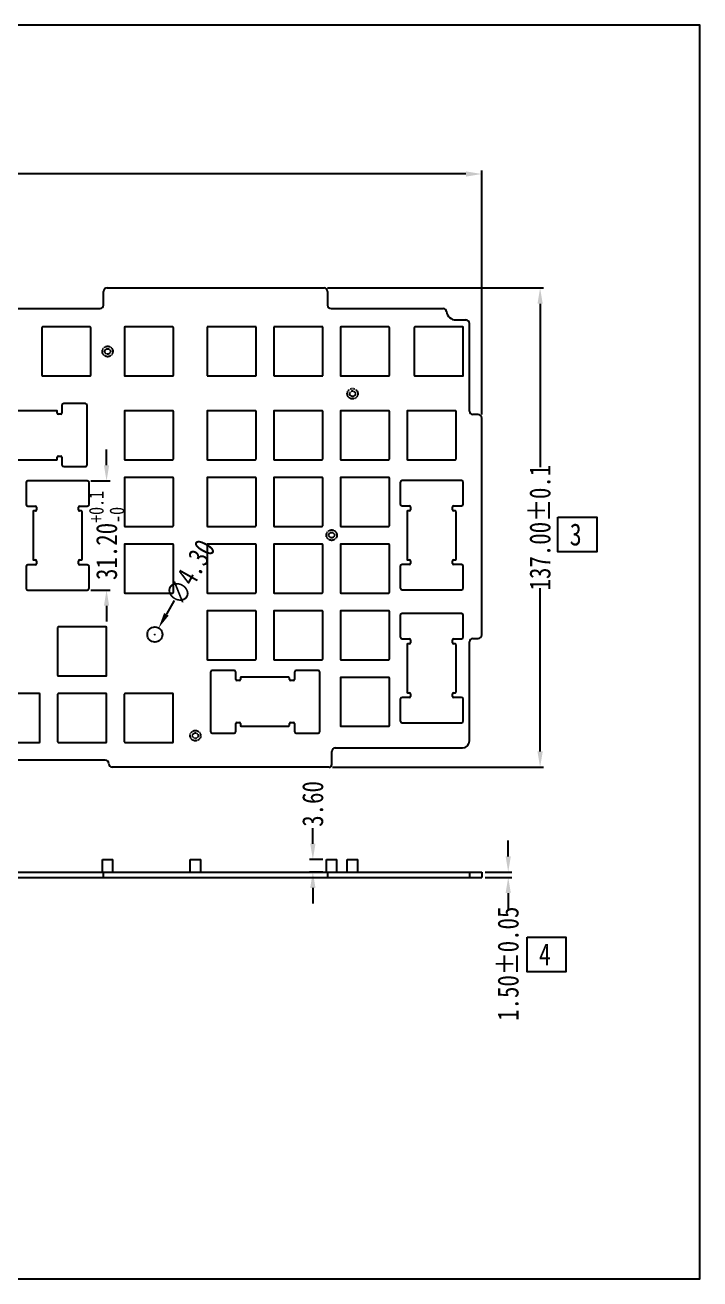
# Model space of a CAD drawing. Header units: inches. Extents: x 1475 to 2567, y -36 to 325.
# Drawn here: x 2374.7 to 2567.5, y -35.6 to 322.8 of the extents above; entities that cross this region are included whole.
import ezdxf

# ---------------------------------------------------------------- set-up
doc = ezdxf.new("R2010")
doc.units = ezdxf.units.IN
doc.header["$LTSCALE"] = 0.909449
doc.header["$MEASUREMENT"] = 0
doc.header["$PDMODE"] = 3
doc.header["$PDSIZE"] = 0.3125
doc.linetypes.add('HIDDEN', pattern=[0.2, 0.1, -0.1])
doc.linetypes.add('PHANTOM', pattern=[0.8, 0.45, -0.05, 0.1, -0.05, 0.1, -0.05])
doc.layers.get('0').update_dxf_attribs({"linetype": 'CONTINUOUS'})
doc.layers.get('Defpoints').update_dxf_attribs({"linetype": 'CONTINUOUS'})
doc.layers.add('DEFAULT_2', color=8, linetype='HIDDEN')
doc.layers.add('DEFAULT_3', color=7, linetype='PHANTOM')
doc.styles.get("Standard").update_dxf_attribs({"font": 'txt', "width": 0.8})
doc.dimstyles.get("Standard").update_dxf_attribs({"dimtxt": 6, "dimasz": 4.5, "dimexe": 1, "dimexo": 1, "dimgap": 0.09, "dimtad": 0, "dimzin": 1, "dimdsep": 46, "dimtxsty": 'STANDARD', "dimcen": 0.09, "dimclrd": 5, "dimclre": 5, "dimclrt": 1, "dimadec": 0, "dimazin": 0, "dimtp": 0.01, "dimtm": 0.01, "dimtfac": 1, "dimtofl": 0, "dimtmove": 0, "dimatfit": 3, "dimfxl": 1, "dimtolj": 1, "dimtzin": 4, "dimarcsym": 0})

# ---------------------------------------------------------------- blocks, each defined once
blk = doc.blocks.new('*D11')
at = {"layer": 'DEFAULT_3', "color": 3, "linetype": 'ByBlock', "lineweight": -2}
for p, q in [((2106.09, 211.45), (2106.09, 281.21)), ((2110.59, 280.21), (2287.11, 280.21)), ((2500.62, 280.21), (2324.09, 280.21)), ((2505.12, 211.45), (2505.12, 281.21))]:
    blk.add_line(p, q, dxfattribs=at)
at = {"layer": 'DEFAULT_3', "color": 3, "linetype": 'ByBlock'}
for points in [[(2110.59, 280.96), (2110.59, 279.46), (2106.09, 280.21)], [(2500.62, 280.96), (2500.62, 279.46), (2505.12, 280.21)]]:
    blk.add_solid(points, dxfattribs=at)
at = {"layer": 'Defpoints', "color": 0, "linetype": 'ByBlock'}
for p in [(2505.12, 280.21), (2106.09, 210.45), (2505.12, 210.45)]:
    blk.add_point(p, dxfattribs=at)
at = {"layer": 'DEFAULT_3', "color": 3, "linetype": 'ByBlock', "insert": (2305.6, 280.21), "char_height": 6, "attachment_point": 5}
blk.add_mtext('\\A1;399.03%%P0.1', dxfattribs=at)
blk = doc.blocks.new('*D12')
at = {"layer": 'DEFAULT_3', "color": 3, "linetype": 'ByBlock', "lineweight": -2}
for p, q in [((2397.96, 196.97), (2397.96, 201.47)), ((2393.46, 192.47), (2398.96, 192.47)), ((2393.46, 161.27), (2398.96, 161.27)), ((2397.96, 156.77), (2397.96, 152.27))]:
    blk.add_line(p, q, dxfattribs=at)
at = {"layer": 'DEFAULT_3', "color": 3, "linetype": 'ByBlock'}
for points in [[(2397.21, 196.97), (2398.71, 196.97), (2397.96, 192.47)], [(2397.21, 156.77), (2398.71, 156.77), (2397.96, 161.27)]]:
    blk.add_solid(points, dxfattribs=at)
at = {"layer": 'Defpoints', "color": 0, "linetype": 'ByBlock'}
for p in [(2392.46, 192.47), (2397.96, 192.47), (2392.46, 161.27)]:
    blk.add_point(p, dxfattribs=at)
at = {"layer": 'DEFAULT_3', "color": 3, "linetype": 'ByBlock', "insert": (2397.96, 176.88), "char_height": 6, "attachment_point": 5, "rotation": 90}
blk.add_mtext('\\A1;31.20{\\H0.7x;\\S+0.1^ -0;}', dxfattribs=at)
blk = doc.blocks.new('*D13')
at = {"layer": 'DEFAULT_3', "color": 3, "linetype": 'ByBlock', "lineweight": -2}
for p, q in [((2417.28, 158.27), (2415.05, 154.36)), ((2411.68, 148.57), (2411.86, 148.57)), ((2411.77, 148.48), (2411.77, 148.66))]:
    blk.add_line(p, q, dxfattribs=at)
at = {"layer": 'DEFAULT_3', "color": 3, "linetype": 'ByBlock'}
blk.add_solid([(2414.4, 154.73), (2415.71, 153.99), (2412.83, 150.44)], dxfattribs=at)
at = {"layer": 'Defpoints', "color": 0, "linetype": 'ByBlock'}
for p in [(2412.83, 150.44), (2410.71, 146.71)]:
    blk.add_point(p, dxfattribs=at)
at = {"layer": 'DEFAULT_3', "color": 3, "linetype": 'ByBlock', "insert": (2421.87, 166.35), "char_height": 6, "attachment_point": 5, "rotation": 60.3942}
blk.add_mtext('\\A1;∅4.30', dxfattribs=at)
blk = doc.blocks.new('*D14')
at = {"layer": 'DEFAULT_3', "color": 3, "linetype": 'ByBlock', "lineweight": -2}
for p, q in [((2461.1, 247.63), (2522.81, 247.63)), ((2521.81, 243.13), (2521.81, 196.42)), ((2521.81, 115.13), (2521.81, 161.84)), ((2462.55, 110.63), (2522.81, 110.63))]:
    blk.add_line(p, q, dxfattribs=at)
at = {"layer": 'DEFAULT_3', "color": 3, "linetype": 'ByBlock'}
for points in [[(2521.06, 243.13), (2522.56, 243.13), (2521.81, 247.63)], [(2521.06, 115.13), (2522.56, 115.13), (2521.81, 110.63)]]:
    blk.add_solid(points, dxfattribs=at)
at = {"layer": 'Defpoints', "color": 0, "linetype": 'ByBlock'}
for p in [(2460.1, 247.63), (2521.81, 247.63), (2461.55, 110.63)]:
    blk.add_point(p, dxfattribs=at)
at = {"layer": 'DEFAULT_3', "color": 3, "linetype": 'ByBlock', "insert": (2521.81, 179.13), "char_height": 6, "attachment_point": 5, "rotation": 90}
blk.add_mtext('\\A1;137.00%%P0.1', dxfattribs=at)
blk = doc.blocks.new('*D9')
at = {"layer": 'DEFAULT_3', "color": 3, "linetype": 'ByBlock', "lineweight": -2}
for p, q in [((2512.7, 85.15), (2512.7, 89.65)), ((2506.12, 80.65), (2513.7, 80.65)), ((2506.12, 79.15), (2513.7, 79.15)), ((2512.7, 74.65), (2512.7, 70.15))]:
    blk.add_line(p, q, dxfattribs=at)
at = {"layer": 'DEFAULT_3', "color": 3, "linetype": 'ByBlock'}
for points in [[(2511.95, 85.15), (2513.45, 85.15), (2512.7, 80.65)], [(2511.95, 74.65), (2513.45, 74.65), (2512.7, 79.15)]]:
    blk.add_solid(points, dxfattribs=at)
at = {"layer": 'Defpoints', "color": 0, "linetype": 'ByBlock'}
for p in [(2505.12, 80.65), (2505.12, 79.15), (2512.7, 79.15)]:
    blk.add_point(p, dxfattribs=at)
at = {"layer": 'DEFAULT_3', "color": 3, "linetype": 'ByBlock', "insert": (2512.7, 54.46), "char_height": 6, "attachment_point": 5, "rotation": 90}
blk.add_mtext('\\A1;1.50%%P0.05', dxfattribs=at)
blk = doc.blocks.new('*D10')
at = {"layer": 'DEFAULT_3', "color": 3, "linetype": 'ByBlock', "lineweight": -2}
for p, q in [((2456.89, 88.75), (2456.89, 93.25)), ((2459.77, 84.25), (2455.89, 84.25)), ((2459.77, 80.65), (2455.89, 80.65)), ((2456.89, 76.15), (2456.89, 71.65))]:
    blk.add_line(p, q, dxfattribs=at)
at = {"layer": 'DEFAULT_3', "color": 3, "linetype": 'ByBlock'}
for points in [[(2456.14, 88.75), (2457.64, 88.75), (2456.89, 84.25)], [(2456.14, 76.15), (2457.64, 76.15), (2456.89, 80.65)]]:
    blk.add_solid(points, dxfattribs=at)
at = {"layer": 'Defpoints', "color": 0, "linetype": 'ByBlock'}
for p in [(2456.89, 84.25), (2460.77, 84.25), (2460.77, 80.65)]:
    blk.add_point(p, dxfattribs=at)
at = {"layer": 'DEFAULT_3', "color": 3, "linetype": 'ByBlock', "insert": (2456.89, 100.14), "char_height": 6, "attachment_point": 5, "rotation": 90}
blk.add_mtext('\\A1;3.60', dxfattribs=at)

msp = doc.modelspace()

# ---------------------------------------------------------------- linework, layer by layer
at = {"color": 7, "linetype": 'Continuous'}
for p, q in [((2398.102, 247.626), (2460.102, 247.626)), ((2397.102, 242.756), (2397.102, 246.626)), ((2461.102, 246.626), (2461.102, 242.756)), ((2230.534, 241.756), (2396.102, 241.756)), ((2462.102, 241.756), (2494.092, 241.756)), ((2497.768, 238.474), (2500.619, 238.474)), ((2501.619, 212.446), (2501.619, 237.474)), ((2379.469, 236.274), (2379.469, 222.674)), ((2393.269, 236.474), (2379.669, 236.474)), ((2393.469, 222.674), (2393.469, 236.274)), ((2403.069, 236.274), (2403.069, 222.674)), ((2416.869, 236.474), (2403.269, 236.474)), ((2417.069, 222.674), (2417.069, 236.274)), ((2440.669, 236.474), (2426.669, 236.474)), ((2426.669, 236.474), (2426.669, 222.474)), ((2440.669, 222.474), (2440.669, 236.474)), ((2459.719, 236.474), (2445.719, 236.474)), ((2445.719, 236.474), (2445.719, 222.474)), ((2459.719, 222.474), (2459.719, 236.474)), ((2464.769, 236.274), (2464.769, 222.674)), ((2478.569, 236.474), (2464.969, 236.474)), ((2478.769, 222.674), (2478.769, 236.274)), ((2485.869, 236.274), (2485.869, 222.674)), ((2499.669, 236.474), (2486.069, 236.474)), ((2499.869, 222.674), (2499.869, 236.274)), ((2379.669, 222.474), (2393.269, 222.474)), ((2403.269, 222.474), (2416.869, 222.474)), ((2426.669, 222.474), (2440.669, 222.474)), ((2445.719, 222.474), (2459.719, 222.474)), ((2464.969, 222.474), (2478.569, 222.474)), ((2486.069, 222.474), (2499.669, 222.474)), ((2383.689, 212.524), (2370.089, 212.524)), ((2383.889, 211.824), (2383.889, 212.324)), ((2384.911, 211.524), (2384.189, 211.524)), ((2385.211, 214.083), (2385.211, 211.824)), ((2391.911, 214.583), (2385.711, 214.583)), ((2392.411, 197.083), (2392.411, 214.083)), ((2403.069, 212.324), (2403.069, 198.724)), ((2416.869, 212.524), (2403.269, 212.524)), ((2417.069, 198.724), (2417.069, 212.324)), ((2426.669, 212.324), (2426.669, 198.724)), ((2440.469, 212.524), (2426.869, 212.524)), ((2440.669, 198.724), (2440.669, 212.324)), ((2445.719, 212.324), (2445.719, 198.724)), ((2459.519, 212.524), (2445.919, 212.524)), ((2459.719, 198.724), (2459.719, 212.324)), ((2464.769, 212.324), (2464.769, 198.724)), ((2478.569, 212.524), (2464.969, 212.524)), ((2478.769, 198.724), (2478.769, 212.324)), ((2483.819, 212.324), (2483.819, 198.724)), ((2497.619, 212.524), (2484.019, 212.524)), ((2497.819, 198.724), (2497.819, 212.324)), ((2504.119, 211.446), (2502.619, 211.446)), ((2505.119, 148.446), (2505.119, 210.446)), ((2370.089, 198.524), (2383.689, 198.524)), ((2383.889, 198.724), (2383.889, 199.224)), ((2384.189, 199.524), (2384.911, 199.524)), ((2385.211, 199.224), (2385.211, 197.083)), ((2403.269, 198.524), (2416.869, 198.524)), ((2426.869, 198.524), (2440.469, 198.524)), ((2445.919, 198.524), (2459.519, 198.524)), ((2464.969, 198.524), (2478.569, 198.524)), ((2484.019, 198.524), (2497.619, 198.524)), ((2385.711, 196.583), (2391.911, 196.583)), ((2374.964, 191.974), (2374.964, 185.774)), ((2392.464, 192.474), (2375.464, 192.474)), ((2392.964, 185.774), (2392.964, 191.974)), ((2403.069, 193.274), (2403.069, 179.674)), ((2416.869, 193.474), (2403.269, 193.474)), ((2417.069, 179.674), (2417.069, 193.274)), ((2426.669, 193.274), (2426.669, 179.674)), ((2440.469, 193.474), (2426.869, 193.474)), ((2440.669, 179.674), (2440.669, 193.274)), ((2445.719, 193.274), (2445.719, 179.674)), ((2459.519, 193.474), (2445.919, 193.474)), ((2459.719, 179.674), (2459.719, 193.274)), ((2464.769, 193.274), (2464.769, 179.674)), ((2478.569, 193.474), (2464.969, 193.474)), ((2478.769, 179.674), (2478.769, 193.274)), ((2481.878, 192.065), (2481.878, 185.865)), ((2499.378, 192.565), (2482.378, 192.565)), ((2499.878, 185.865), (2499.878, 192.065)), ((2375.464, 185.274), (2377.664, 185.274)), ((2376.964, 183.674), (2376.964, 170.074)), ((2377.664, 183.874), (2377.164, 183.874)), ((2377.964, 184.974), (2377.964, 184.174)), ((2389.964, 184.174), (2389.964, 184.974)), ((2390.264, 185.274), (2392.464, 185.274)), ((2390.764, 183.874), (2390.264, 183.874)), ((2390.964, 170.074), (2390.964, 183.674)), ((2482.378, 185.365), (2484.519, 185.365)), ((2483.819, 183.687), (2483.819, 170.087)), ((2484.519, 183.887), (2484.019, 183.887)), ((2484.819, 185.065), (2484.819, 184.187)), ((2496.819, 184.187), (2496.819, 185.065)), ((2497.119, 185.365), (2499.378, 185.365)), ((2497.619, 183.887), (2497.119, 183.887)), ((2497.819, 170.087), (2497.819, 183.687)), ((2403.269, 179.474), (2416.869, 179.474)), ((2426.869, 179.474), (2440.469, 179.474)), ((2445.919, 179.474), (2459.519, 179.474)), ((2464.969, 179.474), (2478.569, 179.474)), ((2403.069, 174.224), (2403.069, 160.624)), ((2416.869, 174.424), (2403.269, 174.424)), ((2417.069, 160.624), (2417.069, 174.224)), ((2426.669, 174.224), (2426.669, 160.624)), ((2440.469, 174.424), (2426.869, 174.424)), ((2440.669, 160.624), (2440.669, 174.224)), ((2445.719, 174.224), (2445.719, 160.624)), ((2459.519, 174.424), (2445.919, 174.424)), ((2459.719, 160.624), (2459.719, 174.224)), ((2464.769, 174.224), (2464.769, 160.624)), ((2478.569, 174.424), (2464.969, 174.424)), ((2478.769, 160.624), (2478.769, 174.224)), ((2377.664, 168.474), (2375.464, 168.474)), ((2377.164, 169.874), (2377.664, 169.874)), ((2377.964, 169.574), (2377.964, 168.774)), ((2389.964, 168.774), (2389.964, 169.574)), ((2390.264, 169.874), (2390.764, 169.874)), ((2392.464, 168.474), (2390.264, 168.474)), ((2484.519, 168.565), (2482.378, 168.565)), ((2484.019, 169.887), (2484.519, 169.887)), ((2484.819, 169.587), (2484.819, 168.865)), ((2496.819, 168.865), (2496.819, 169.587)), ((2497.119, 169.887), (2497.619, 169.887)), ((2499.378, 168.565), (2497.119, 168.565)), ((2374.964, 167.974), (2374.964, 161.774)), ((2392.964, 161.774), (2392.964, 167.974)), ((2481.878, 168.065), (2481.878, 161.865)), ((2499.878, 161.865), (2499.878, 168.065)), ((2482.378, 161.365), (2499.378, 161.365)), ((2375.464, 161.274), (2392.464, 161.274)), ((2403.269, 160.424), (2416.869, 160.424)), ((2426.869, 160.424), (2440.469, 160.424)), ((2445.919, 160.424), (2459.519, 160.424)), ((2464.969, 160.424), (2478.569, 160.424)), ((2426.669, 155.174), (2426.669, 141.574)), ((2440.469, 155.374), (2426.869, 155.374)), ((2440.669, 141.574), (2440.669, 155.174)), ((2445.719, 155.174), (2445.719, 141.574)), ((2459.519, 155.374), (2445.919, 155.374)), ((2459.719, 141.574), (2459.719, 155.174)), ((2464.769, 155.174), (2464.769, 141.574)), ((2478.569, 155.374), (2464.969, 155.374)), ((2478.769, 141.574), (2478.769, 155.174)), ((2499.378, 154.565), (2482.378, 154.565)), ((2383.979, 150.539), (2383.979, 136.939)), ((2397.779, 150.739), (2384.179, 150.739)), ((2397.979, 136.939), (2397.979, 150.539)), ((2481.878, 154.065), (2481.878, 147.865)), ((2499.878, 147.865), (2499.878, 154.065)), ((2482.378, 147.365), (2484.519, 147.365)), ((2484.819, 147.065), (2484.819, 146.187)), ((2496.819, 146.187), (2496.819, 147.065)), ((2497.119, 147.365), (2499.378, 147.365)), ((2502.619, 147.446), (2504.119, 147.446)), ((2483.819, 145.687), (2483.819, 132.087)), ((2484.519, 145.887), (2484.019, 145.887)), ((2497.619, 145.887), (2497.119, 145.887)), ((2497.819, 132.087), (2497.819, 145.687)), ((2501.619, 118.155), (2501.619, 146.446)), ((2426.869, 141.374), (2440.469, 141.374)), ((2445.919, 141.374), (2459.519, 141.374)), ((2464.969, 141.374), (2478.569, 141.374)), ((2384.179, 136.739), (2397.779, 136.739)), ((2427.672, 137.824), (2427.672, 120.824)), ((2434.372, 138.324), (2428.172, 138.324)), ((2434.872, 135.683), (2434.872, 137.824)), ((2449.994, 136.383), (2436.394, 136.383)), ((2451.672, 137.824), (2451.672, 135.683)), ((2458.372, 138.324), (2452.172, 138.324)), ((2458.872, 120.824), (2458.872, 137.824)), ((2478.569, 136.324), (2464.969, 136.324)), ((2435.894, 135.383), (2435.172, 135.383)), ((2436.194, 136.183), (2436.194, 135.683)), ((2450.194, 135.683), (2450.194, 136.183)), ((2451.372, 135.383), (2450.494, 135.383)), ((2464.769, 136.124), (2464.769, 122.524)), ((2478.769, 122.524), (2478.769, 136.124)), ((2378.729, 131.689), (2365.129, 131.689)), ((2378.929, 117.889), (2378.929, 131.489)), ((2383.979, 131.489), (2383.979, 117.889)), ((2397.779, 131.689), (2384.179, 131.689)), ((2397.979, 117.889), (2397.979, 131.489)), ((2403.029, 131.489), (2403.029, 117.889)), ((2416.829, 131.689), (2403.229, 131.689)), ((2417.029, 117.889), (2417.029, 131.489)), ((2481.878, 130.065), (2481.878, 123.865)), ((2484.519, 130.565), (2482.378, 130.565)), ((2484.019, 131.887), (2484.519, 131.887)), ((2484.819, 131.587), (2484.819, 130.865)), ((2496.819, 130.865), (2496.819, 131.587)), ((2497.119, 131.887), (2497.619, 131.887)), ((2499.378, 130.565), (2497.119, 130.565)), ((2499.878, 123.865), (2499.878, 130.065)), ((2434.872, 120.824), (2434.872, 123.083)), ((2435.172, 123.383), (2435.894, 123.383)), ((2436.194, 123.083), (2436.194, 122.583)), ((2436.394, 122.383), (2449.994, 122.383)), ((2450.194, 122.583), (2450.194, 123.083)), ((2450.494, 123.383), (2451.372, 123.383)), ((2451.672, 123.083), (2451.672, 120.824)), ((2464.969, 122.324), (2478.569, 122.324)), ((2482.378, 123.365), (2499.378, 123.365)), ((2428.172, 120.324), (2434.372, 120.324)), ((2452.172, 120.324), (2458.372, 120.324)), ((2365.129, 117.689), (2378.729, 117.689)), ((2384.179, 117.689), (2397.779, 117.689)), ((2403.229, 117.689), (2416.829, 117.689)), ((2462.302, 111.38), (2462.302, 115.155)), ((2463.302, 116.155), (2499.619, 116.155)), ((2397.609, 112.655), (2369.006, 112.655)), ((2461.552, 110.63), (2399.609, 110.63)), ((2396.769, 84.247), (2399.769, 84.247)), ((2396.769, 80.647), (2396.769, 84.247)), ((2399.769, 80.647), (2399.769, 84.247)), ((2421.847, 84.247), (2424.847, 84.247)), ((2421.847, 80.647), (2421.847, 84.247)), ((2424.847, 80.647), (2424.847, 84.247)), ((2460.769, 84.247), (2463.769, 84.247)), ((2460.769, 80.647), (2460.769, 84.247)), ((2463.769, 80.647), (2463.769, 84.247)), ((2466.728, 84.247), (2469.728, 84.247)), ((2466.728, 80.647), (2466.728, 84.247)), ((2469.728, 80.647), (2469.728, 84.247)), ((2106.088, 80.647), (2505.119, 80.647)), ((2106.088, 79.147), (2505.119, 79.147)), ((2397.102, 79.147), (2397.102, 80.647)), ((2461.102, 80.647), (2461.102, 79.147)), ((2501.619, 80.647), (2501.619, 79.147)), ((2505.119, 80.647), (2505.119, 79.147))]:
    msp.add_line(p, q, dxfattribs=at)
for points in [[(2060.561, -35.638), (2567.457, -35.638), (2567.457, 322.773), (2060.561, 322.773)], [(2526.879, 182.077), (2537.971, 182.077), (2537.971, 172.181), (2526.879, 172.181)], [(2518.091, 62.055), (2529.184, 62.055), (2529.184, 52.16), (2518.091, 52.16)]]:
    msp.add_lwpolyline(points, close=True)
msp.add_circle((2411.769, 148.574), 2.15, dxfattribs=at)
for centre, radius, start, end in [((2398.102, 246.626), 1, 90, 180), ((2460.102, 246.626), 1, 0, 90), ((2396.102, 242.756), 1, 270, 0), ((2462.102, 242.756), 1, 180, 270), ((2494.092, 240.756), 1, 6.4955, 90), ((2497.768, 241.174), 2.7, 186.4955, 270), ((2500.619, 237.474), 1, 0, 90), ((2379.669, 236.274), 0.2, 90, 180), ((2393.269, 236.274), 0.2, 0, 90), ((2403.269, 236.274), 0.2, 90, 180), ((2416.869, 236.274), 0.2, 0, 90), ((2464.969, 236.274), 0.2, 90, 180), ((2478.569, 236.274), 0.2, 0, 90), ((2486.069, 236.274), 0.2, 90, 180), ((2499.669, 236.274), 0.2, 0, 90), ((2379.669, 222.674), 0.2, 180, 270), ((2393.269, 222.674), 0.2, 270, 0), ((2403.269, 222.674), 0.2, 180, 270), ((2416.869, 222.674), 0.2, 270, 0), ((2464.969, 222.674), 0.2, 180, 270), ((2478.569, 222.674), 0.2, 270, 0), ((2486.069, 222.674), 0.2, 180, 270), ((2499.669, 222.674), 0.2, 270, 0), ((2383.689, 212.324), 0.2, 0, 90), ((2384.189, 211.824), 0.3, 180, 270), ((2384.911, 211.824), 0.3, 270, 0), ((2385.711, 214.083), 0.5, 90, 180), ((2391.911, 214.083), 0.5, 0, 90), ((2403.269, 212.324), 0.2, 90, 180), ((2416.869, 212.324), 0.2, 0, 90), ((2426.869, 212.324), 0.2, 90, 180), ((2440.469, 212.324), 0.2, 0, 90), ((2445.919, 212.324), 0.2, 90, 180), ((2459.519, 212.324), 0.2, 0, 90), ((2464.969, 212.324), 0.2, 90, 180), ((2478.569, 212.324), 0.2, 0, 90), ((2484.019, 212.324), 0.2, 90, 180), ((2497.619, 212.324), 0.2, 0, 90), ((2502.619, 212.446), 1, 180, 270), ((2504.119, 210.446), 1, 0, 90), ((2383.689, 198.724), 0.2, 270, 0), ((2384.189, 199.224), 0.3, 90, 180), ((2384.911, 199.224), 0.3, 0, 90), ((2403.269, 198.724), 0.2, 180, 270), ((2416.869, 198.724), 0.2, 270, 0), ((2426.869, 198.724), 0.2, 180, 270), ((2440.469, 198.724), 0.2, 270, 0), ((2445.919, 198.724), 0.2, 180, 270), ((2459.519, 198.724), 0.2, 270, 0), ((2464.969, 198.724), 0.2, 180, 270), ((2478.569, 198.724), 0.2, 270, 0), ((2484.019, 198.724), 0.2, 180, 270), ((2497.619, 198.724), 0.2, 270, 0), ((2385.711, 197.083), 0.5, 180, 270), ((2391.911, 197.083), 0.5, 270, 0), ((2375.464, 191.974), 0.5, 90, 180), ((2392.464, 191.974), 0.5, 0, 90), ((2403.269, 193.274), 0.2, 90, 180), ((2416.869, 193.274), 0.2, 0, 90), ((2426.869, 193.274), 0.2, 90, 180), ((2440.469, 193.274), 0.2, 0, 90), ((2445.919, 193.274), 0.2, 90, 180), ((2459.519, 193.274), 0.2, 0, 90), ((2464.969, 193.274), 0.2, 90, 180), ((2478.569, 193.274), 0.2, 0, 90), ((2482.378, 192.065), 0.5, 90, 180), ((2499.378, 192.065), 0.5, 0, 90), ((2375.464, 185.774), 0.5, 180, 270), ((2377.164, 183.674), 0.2, 90, 180), ((2377.664, 184.974), 0.3, 0, 90), ((2377.664, 184.174), 0.3, 270, 0), ((2390.264, 184.974), 0.3, 90, 180), ((2390.264, 184.174), 0.3, 180, 270), ((2390.764, 183.674), 0.2, 0, 90), ((2392.464, 185.774), 0.5, 270, 0), ((2482.378, 185.865), 0.5, 180, 270), ((2484.019, 183.687), 0.2, 90, 180), ((2484.519, 185.065), 0.3, 0, 90), ((2484.519, 184.187), 0.3, 270, 0), ((2497.119, 185.065), 0.3, 90, 180), ((2497.119, 184.187), 0.3, 180, 270), ((2497.619, 183.687), 0.2, 0, 90), ((2499.378, 185.865), 0.5, 270, 0), ((2403.269, 179.674), 0.2, 180, 270), ((2416.869, 179.674), 0.2, 270, 0), ((2426.869, 179.674), 0.2, 180, 270), ((2440.469, 179.674), 0.2, 270, 0), ((2445.919, 179.674), 0.2, 180, 270), ((2459.519, 179.674), 0.2, 270, 0), ((2464.969, 179.674), 0.2, 180, 270), ((2478.569, 179.674), 0.2, 270, 0), ((2403.269, 174.224), 0.2, 90, 180), ((2416.869, 174.224), 0.2, 0, 90), ((2426.869, 174.224), 0.2, 90, 180), ((2440.469, 174.224), 0.2, 0, 90), ((2445.919, 174.224), 0.2, 90, 180), ((2459.519, 174.224), 0.2, 0, 90), ((2464.969, 174.224), 0.2, 90, 180), ((2478.569, 174.224), 0.2, 0, 90), ((2375.464, 167.974), 0.5, 90, 180), ((2377.164, 170.074), 0.2, 180, 270), ((2377.664, 169.574), 0.3, 0, 90), ((2377.664, 168.774), 0.3, 270, 0), ((2390.264, 169.574), 0.3, 90, 180), ((2390.264, 168.774), 0.3, 180, 270), ((2390.764, 170.074), 0.2, 270, 0), ((2392.464, 167.974), 0.5, 0, 90), ((2482.378, 168.065), 0.5, 90, 180), ((2484.019, 170.087), 0.2, 180, 270), ((2484.519, 169.587), 0.3, 0, 90), ((2484.519, 168.865), 0.3, 270, 0), ((2497.119, 169.587), 0.3, 90, 180), ((2497.119, 168.865), 0.3, 180, 270), ((2497.619, 170.087), 0.2, 270, 0), ((2499.378, 168.065), 0.5, 0, 90), ((2375.464, 161.774), 0.5, 180, 270), ((2392.464, 161.774), 0.5, 270, 0), ((2482.378, 161.865), 0.5, 180, 270), ((2499.378, 161.865), 0.5, 270, 0), ((2403.269, 160.624), 0.2, 180, 270), ((2416.869, 160.624), 0.2, 270, 0), ((2426.869, 160.624), 0.2, 180, 270), ((2440.469, 160.624), 0.2, 270, 0), ((2445.919, 160.624), 0.2, 180, 270), ((2459.519, 160.624), 0.2, 270, 0), ((2464.969, 160.624), 0.2, 180, 270), ((2478.569, 160.624), 0.2, 270, 0), ((2426.869, 155.174), 0.2, 90, 180), ((2440.469, 155.174), 0.2, 0, 90), ((2445.919, 155.174), 0.2, 90, 180), ((2459.519, 155.174), 0.2, 0, 90), ((2464.969, 155.174), 0.2, 90, 180), ((2478.569, 155.174), 0.2, 0, 90), ((2482.378, 154.065), 0.5, 90, 180), ((2499.378, 154.065), 0.5, 0, 90), ((2384.179, 150.539), 0.2, 90, 180), ((2397.779, 150.539), 0.2, 0, 90), ((2482.378, 147.865), 0.5, 180, 270), ((2484.519, 147.065), 0.3, 0, 90), ((2497.119, 147.065), 0.3, 90, 180), ((2499.378, 147.865), 0.5, 270, 0), ((2502.619, 146.446), 1, 90, 180), ((2504.119, 148.446), 1, 270, 0), ((2484.019, 145.687), 0.2, 90, 180), ((2484.519, 146.187), 0.3, 270, 0), ((2497.119, 146.187), 0.3, 180, 270), ((2497.619, 145.687), 0.2, 0, 90), ((2426.869, 141.574), 0.2, 180, 270), ((2440.469, 141.574), 0.2, 270, 0), ((2445.919, 141.574), 0.2, 180, 270), ((2459.519, 141.574), 0.2, 270, 0), ((2464.969, 141.574), 0.2, 180, 270), ((2478.569, 141.574), 0.2, 270, 0), ((2384.179, 136.939), 0.2, 180, 270), ((2397.779, 136.939), 0.2, 270, 0), ((2428.172, 137.824), 0.5, 90, 180), ((2434.372, 137.824), 0.5, 0, 90), ((2436.394, 136.183), 0.2, 90, 180), ((2449.994, 136.183), 0.2, 0, 90), ((2452.172, 137.824), 0.5, 90, 180), ((2458.372, 137.824), 0.5, 0, 90), ((2464.969, 136.124), 0.2, 90, 180), ((2478.569, 136.124), 0.2, 0, 90), ((2435.172, 135.683), 0.3, 180, 270), ((2435.894, 135.683), 0.3, 270, 0), ((2450.494, 135.683), 0.3, 180, 270), ((2451.372, 135.683), 0.3, 270, 0), ((2378.729, 131.489), 0.2, 0, 90), ((2384.179, 131.489), 0.2, 90, 180), ((2397.779, 131.489), 0.2, 0, 90), ((2403.229, 131.489), 0.2, 90, 180), ((2416.829, 131.489), 0.2, 0, 90), ((2482.378, 130.065), 0.5, 90, 180), ((2484.019, 132.087), 0.2, 180, 270), ((2484.519, 131.587), 0.3, 0, 90), ((2484.519, 130.865), 0.3, 270, 0), ((2497.119, 131.587), 0.3, 90, 180), ((2497.119, 130.865), 0.3, 180, 270), ((2497.619, 132.087), 0.2, 270, 0), ((2499.378, 130.065), 0.5, 0, 90), ((2435.172, 123.083), 0.3, 90, 180), ((2435.894, 123.083), 0.3, 0, 90), ((2436.394, 122.583), 0.2, 180, 270), ((2449.994, 122.583), 0.2, 270, 0), ((2450.494, 123.083), 0.3, 90, 180), ((2451.372, 123.083), 0.3, 0, 90), ((2464.969, 122.524), 0.2, 180, 270), ((2478.569, 122.524), 0.2, 270, 0), ((2482.378, 123.865), 0.5, 180, 270), ((2499.378, 123.865), 0.5, 270, 0), ((2428.172, 120.824), 0.5, 180, 270), ((2434.372, 120.824), 0.5, 270, 0), ((2452.172, 120.824), 0.5, 180, 270), ((2458.372, 120.824), 0.5, 270, 0), ((2378.729, 117.889), 0.2, 270, 0), ((2384.179, 117.889), 0.2, 180, 270), ((2397.779, 117.889), 0.2, 270, 0), ((2403.229, 117.889), 0.2, 180, 270), ((2416.829, 117.889), 0.2, 270, 0), ((2463.302, 115.155), 1, 90, 180), ((2499.619, 118.155), 2, 270, 0), ((2397.609, 111.655), 1, 359.27131, 90), ((2399.609, 111.63), 1, 179.27131, 270), ((2461.552, 111.38), 0.75, 270, 0)]:
    msp.add_arc(centre, radius, start, end, dxfattribs=at)
at = {"layer": 'DEFAULT_2', "color": 8, "linetype": 'HIDDEN'}
for centre, radius in [((2398.269, 229.474), 1.5), ((2398.269, 229.474), 0.8), ((2468.228, 217.396), 1.5), ((2468.228, 217.396), 0.8), ((2462.269, 176.974), 1.5), ((2462.269, 176.974), 0.8), ((2423.347, 119.655), 1.5), ((2423.347, 119.655), 0.8)]:
    msp.add_circle(centre, radius, dxfattribs=at)
msp.add_arc((2397.609, 111.655), 1, 357.83773, 359.27131, dxfattribs=at)

# ---------------------------------------------------------------- texts
at = {"color": 2, "linetype": 'Continuous', "char_height": 6.3, "width": 63.00787, "attachment_point": 3, "line_spacing_factor": 0.9}
for s, insert in [('{\\fSimSun|b0|i0|c134|p2;3}', (2533.692, 180.323)), ('{\\fSimSun|b0|i0|c134|p2;4}', (2524.905, 60.301))]:
    msp.add_mtext(s, dxfattribs=dict(at, insert=insert))

# ---------------------------------------------------------------- dimensions: what is measured, and where the dimension line sits
at = {"layer": 'DEFAULT_3', "linetype": 'ByBlock'}
dim = msp.add_linear_dim(base=(2505.119, 280.215), p1=(2106.088, 210.446), p2=(2505.119, 210.446), text='<>%%P0.1', dimstyle='STANDARD', override={"dimclrd": 3, "dimclre": 3, "dimclrt": 3, "dimtfillclr": 256}, dxfattribs=at)
dim.commit()
dim.dimension.update_dxf_attribs({"geometry": '*D11', "text_midpoint": (2305.604, 280.215)})
for base, p1, p2, text, picture, middle in [((2521.815, 247.626), (2461.552, 110.63), (2460.102, 247.626), '<>%%P0.1', '*D14', (2521.815, 179.128)), ((2512.701, 79.147), (2505.119, 80.647), (2505.119, 79.147), '<>%%P0.05', '*D9', (2512.701, 54.457))]:
    dim = msp.add_linear_dim(base=base, p1=p1, p2=p2, angle=90, text=text, dimstyle='STANDARD', override={"dimclrd": 3, "dimclre": 3, "dimclrt": 3, "dimtfillclr": 256}, dxfattribs=at)
    dim.commit()
    dim.dimension.update_dxf_attribs({"geometry": picture, "text_midpoint": middle})
dim = msp.add_linear_dim(base=(2397.961, 192.474), p1=(2392.464, 161.274), p2=(2392.464, 192.474), angle=90, text='<>{\\H0.7x;\\S+0.1^ -0;}', dimstyle='STANDARD', override={"dimclrd": 3, "dimclre": 3, "dimclrt": 3, "dimtfillclr": 256}, dxfattribs=at)
dim.commit()
dim.dimension.update_dxf_attribs({"geometry": '*D12', "text_midpoint": (2397.961, 176.875), "dimtype": 160})
dim = msp.add_diameter_dim_2p(p1=(2410.707, 146.705), p2=(2412.831, 150.444), dimstyle='STANDARD', override={"dimclrd": 3, "dimclre": 3, "dimclrt": 3, "dimtfillclr": 256}, dxfattribs=at)
dim.commit()
dim.dimension.update_dxf_attribs({"geometry": '*D13', "text_midpoint": (2421.867, 166.346)})
dim = msp.add_linear_dim(base=(2456.887, 84.247), p1=(2460.769, 80.647), p2=(2460.769, 84.247), angle=90, dimstyle='STANDARD', override={"dimclrd": 3, "dimclre": 3, "dimclrt": 3, "dimtfillclr": 256}, dxfattribs=at)
dim.commit()
dim.dimension.update_dxf_attribs({"geometry": '*D10', "text_midpoint": (2456.887, 100.137)})

doc.saveas('drawing.dxf')
